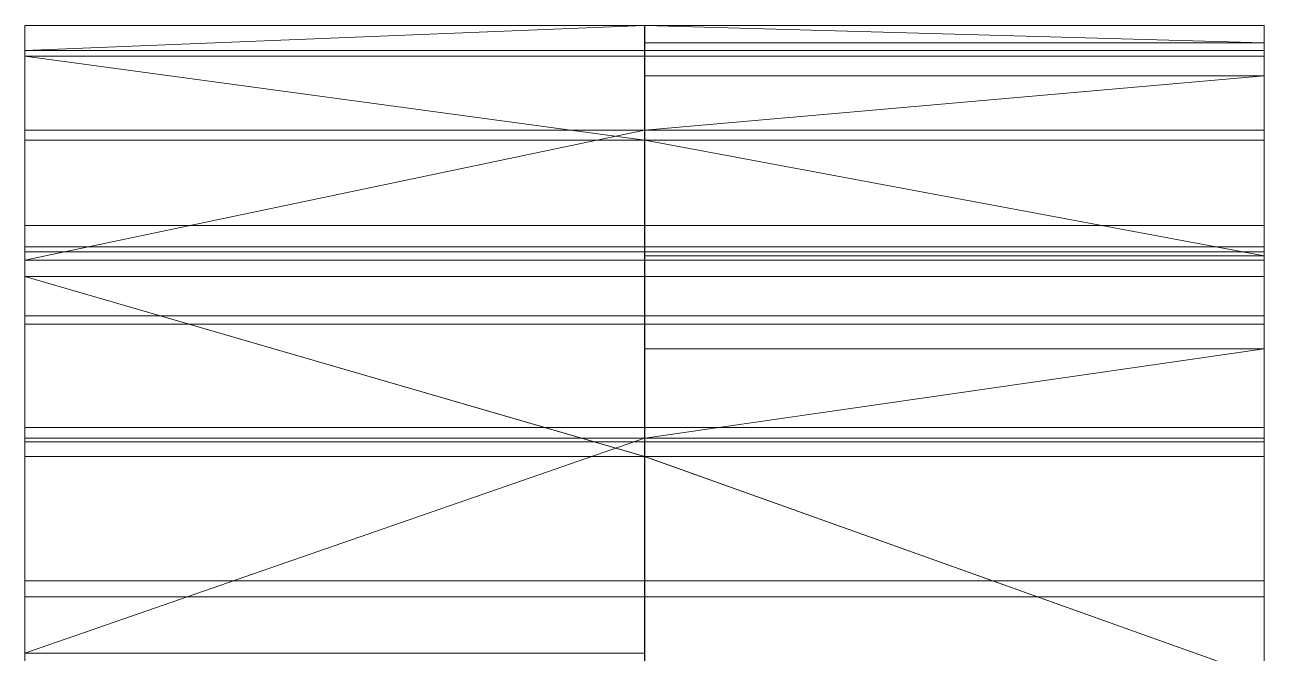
# Model space of a CAD drawing. Header units: millimetres. Extents: x -7.6 to 23.6, y 0 to 40.
# Drawn here: x 17.35 to 23.55, y 36.06 to 39.2 of the extents above; entities that cross this region are included whole.
import ezdxf

# ---------------------------------------------------------------- set-up
doc = ezdxf.new("R2010")
doc.units = ezdxf.units.MM
doc.layers.add('1', color=7, linetype='CONTINUOUS', true_color=0xffffff)

msp = doc.modelspace()

# ---------------------------------------------------------------- linework, layer by layer
at = {"layer": '1', "color": 18, "linetype": 'CONTINUOUS', "lineweight": 13}
for p, q in [((20.45, 39.1997, 1.0348), (17.35, 39.1997, 1.0348)), ((17.35, 38.1997, 1.0439), (17.35, 39.1997, 1.0348)), ((20.45, 39.1997, 1.0348), (20.45, 38.1997, 1.0439)), ((20.451, 39.1997, 1.0348), (23.55, 39.1997, 1.0348)), ((20.451, 38.1997, 1.0439), (20.451, 39.1997, 1.0348)), ((23.55, 39.1997, 1.0348), (23.55, 38.1997, 1.0439)), ((20.45, 39.0758, 2.4316), (17.35, 39.0758, 2.4316)), ((17.35, 39.0758, 2.4316), (17.35, 38.093, 2.2466)), ((20.45, 38.093, 2.2466), (20.45, 39.0758, 2.4316)), ((20.451, 39.0758, 2.4316), (23.55, 39.0758, 2.4316)), ((20.451, 39.0758, 2.4316), (20.451, 38.093, 2.2466)), ((23.55, 38.093, 2.2466), (23.55, 39.0758, 2.4316)), ((20.45, 39.0468, -0.3776), (17.35, 39.0468, -0.3776)), ((17.35, 39.0468, -0.3776), (17.35, 38.068, -0.1724)), ((20.45, 38.068, -0.1724), (20.45, 39.0468, -0.3776)), ((20.451, 39.0468, -0.3776), (20.451, 38.068, -0.1724)), ((20.451, 39.0468, -0.3776), (23.55, 39.0468, -0.3776)), ((23.55, 38.068, -0.1724), (23.55, 39.0468, -0.3776)), ((17.35, 37.7493, 3.4207), (17.35, 38.6766, 3.795)), ((20.45, 38.6766, 3.795), (17.35, 38.6766, 3.795)), ((17.35, 37.7063, -1.3244), (17.35, 38.6267, -1.7154)), ((20.45, 38.6267, -1.7154), (17.35, 38.6267, -1.7154)), ((20.45, 38.6766, 3.795), (20.45, 37.7493, 3.4207)), ((20.45, 38.6267, -1.7154), (20.45, 37.7063, -1.3244)), ((20.451, 38.6766, 3.795), (23.55, 38.6766, 3.795)), ((20.451, 37.7493, 3.4207), (20.451, 38.6766, 3.795)), ((20.451, 37.7063, -1.3244), (20.451, 38.6267, -1.7154)), ((20.451, 38.6267, -1.7154), (23.55, 38.6267, -1.7154)), ((23.55, 38.6766, 3.795), (23.55, 37.7493, 3.4207)), ((23.55, 38.6267, -1.7154), (23.55, 37.7063, -1.3244)), ((20.45, 38.1997, 1.0439), (17.35, 38.1997, 1.0439)), ((20.451, 38.1997, 1.0439), (23.55, 38.1997, 1.0439)), ((20.45, 38.093, 2.2466), (17.35, 38.093, 2.2466)), ((20.45, 38.068, -0.1724), (17.35, 38.068, -0.1724)), ((20.451, 38.093, 2.2466), (23.55, 38.093, 2.2466)), ((20.451, 38.068, -0.1724), (23.55, 38.068, -0.1724)), ((20.45, 38.0276, 5.038), (17.35, 38.0276, 5.038)), ((17.35, 38.0276, 5.038), (17.35, 37.1904, 4.4911)), ((20.45, 37.1904, 4.4911), (20.45, 38.0276, 5.038)), ((20.451, 38.0276, 5.038), (23.55, 38.0276, 5.038)), ((20.451, 38.0276, 5.038), (20.451, 37.1904, 4.4911)), ((23.55, 37.1904, 4.4911), (23.55, 38.0276, 5.038)), ((20.45, 37.9449, -2.9618), (17.35, 37.9449, -2.9618)), ((17.35, 37.9449, -2.9618), (17.35, 37.1192, -2.3976)), ((20.45, 37.1192, -2.3976), (20.45, 37.9449, -2.9618)), ((20.451, 37.9449, -2.9618), (23.55, 37.9449, -2.9618)), ((20.451, 37.9449, -2.9618), (20.451, 37.1192, -2.3976)), ((23.55, 37.1192, -2.3976), (23.55, 37.9449, -2.9618)), ((20.45, 37.7493, 3.4207), (17.35, 37.7493, 3.4207)), ((20.45, 37.7063, -1.3244), (17.35, 37.7063, -1.3244)), ((20.451, 37.7493, 3.4207), (23.55, 37.7493, 3.4207)), ((20.451, 37.7063, -1.3244), (23.55, 37.7063, -1.3244)), ((20.45, 37.1904, 4.4911), (17.35, 37.1904, 4.4911)), ((20.451, 37.1904, 4.4911), (23.55, 37.1904, 4.4911)), ((17.35, 36.4236, 5.4442), (17.35, 37.1371, 6.1449)), ((20.45, 37.1371, 6.1449), (17.35, 37.1371, 6.1449)), ((20.45, 37.1192, -2.3976), (17.35, 37.1192, -2.3976)), ((20.45, 37.1371, 6.1449), (20.45, 36.4236, 5.4442)), ((20.451, 36.4236, 5.4442), (20.451, 37.1371, 6.1449)), ((20.451, 37.1371, 6.1449), (23.55, 37.1371, 6.1449)), ((20.451, 37.1192, -2.3976), (23.55, 37.1192, -2.3976)), ((23.55, 37.1371, 6.1449), (23.55, 36.4236, 5.4442)), ((20.45, 37.0449, -4.0371), (17.35, 37.0449, -4.0371)), ((17.35, 36.3442, -3.3236), (17.35, 37.0449, -4.0371)), ((20.45, 37.0449, -4.0371), (20.45, 36.3442, -3.3236)), ((20.451, 37.0449, -4.0371), (23.55, 37.0449, -4.0371)), ((20.451, 36.3442, -3.3236), (20.451, 37.0449, -4.0371)), ((23.55, 37.0449, -4.0371), (23.55, 36.3442, -3.3236)), ((20.45, 36.4236, 5.4442), (17.35, 36.4236, 5.4442)), ((20.451, 36.4236, 5.4442), (23.55, 36.4236, 5.4442)), ((20.45, 36.3442, -3.3236), (17.35, 36.3442, -3.3236)), ((20.451, 36.3442, -3.3236), (23.55, 36.3442, -3.3236))]:
    msp.add_line(p, q, dxfattribs=at)
at = {"layer": '1', "color": 18, "linetype": 'CONTINUOUS', "lineweight": 13, "extrusion": (1, 0, 0)}
for centre, start, end in [((32, 1.1, 17.35), 359.48119, 10.65762), ((32, 1.1, 20.45), 348.15762, 359.48119), ((32, 1.1, 20.451), 359.48119, 10.65762), ((32, 1.1, 23.55), 348.15762, 359.48119), ((32, 1.1, 20.45), 10.65762, 21.98119), ((32, 1.1, 23.55), 10.65762, 21.98119), ((32, 1.1, 17.35), 336.98119, 348.15762), ((32, 1.1, 20.451), 336.98119, 348.15762), ((32, 1.1, 17.35), 21.98119, 33.15762), ((32, 1.1, 20.45), 325.65762, 336.98119), ((32, 1.1, 20.451), 21.98119, 33.15762), ((32, 1.1, 23.55), 325.65762, 336.98119), ((32, 1.1, 20.45), 33.15762, 44.48119), ((32, 1.1, 23.55), 33.15762, 44.48119), ((32, 1.1, 17.35), 314.48119, 325.65762), ((32, 1.1, 20.451), 314.48119, 325.65762), ((32, 1.1, 17.35), 44.48119, 55.65762), ((32, 1.1, 20.451), 44.48119, 55.65762), ((32, 1.1, 20.45), 303.15762, 314.48119), ((32, 1.1, 23.55), 303.15762, 314.48119), ((32, 1.1, 20.45), 55.65762, 66.98119), ((32, 1.1, 23.55), 55.65762, 66.98119)]:
    msp.add_arc(centre, 7.2, start, end, dxfattribs=at)
at = {"layer": '1', "color": 18, "linetype": 'CONTINUOUS', "lineweight": 13, "extrusion": (-1, 0, 0)}
for centre, start, end in [((-32, 1.1, -17.35), 180.51881, 191.84238), ((-32, 1.1, -20.45), 180.51881, 191.84238), ((-32, 1.1, -20.451), 169.34238, 180.51881), ((-32, 1.1, -23.55), 169.34238, 180.51881), ((-32, 1.1, -17.35), 158.01881, 169.34238), ((-32, 1.1, -20.45), 158.01881, 169.34238), ((-32, 1.1, -20.451), 191.84238, 203.01881), ((-32, 1.1, -23.55), 191.84238, 203.01881), ((-32, 1.1, -17.35), 203.01881, 214.34238), ((-32, 1.1, -20.45), 203.01881, 214.34238), ((-32, 1.1, -20.451), 146.84238, 158.01881), ((-32, 1.1, -23.55), 146.84238, 158.01881), ((-32, 1.1, -17.35), 135.51881, 146.84238), ((-32, 1.1, -20.45), 135.51881, 146.84238), ((-32, 1.1, -20.451), 214.34238, 225.51881), ((-32, 1.1, -23.55), 214.34238, 225.51881), ((-32, 1.1, -20.451), 124.34238, 135.51881), ((-32, 1.1, -23.55), 124.34238, 135.51881), ((-32, 1.1, -17.35), 225.51881, 236.84238), ((-32, 1.1, -20.45), 225.51881, 236.84238)]:
    msp.add_arc(centre, 6.2, start, end, dxfattribs=at)
at = {"layer": '1', "color": 18, "linetype": 'CONTINUOUS', "lineweight": 13}
for points in [[(17.35, 38.093, 2.2466), (17.35, 39.0758, 2.4316), (17.35, 39.1997, 1.0348), (17.35, 38.1997, 1.0439)], [(17.35, 39.0758, 2.4316), (20.45, 39.0758, 2.4316), (20.451, 39.1997, 1.0348), (20.45, 39.1997, 1.0348)], [(20.45, 39.1997, 1.0348), (17.35, 39.1997, 1.0348), (17.35, 39.0758, 2.4316)], [(20.45, 39.1997, 1.0348), (20.45, 38.1997, 1.0439), (17.35, 38.1997, 1.0439), (17.35, 39.1997, 1.0348)], [(23.55, 39.1144, -0.0068), (20.45, 39.1144, -0.0068), (20.45, 39.1997, 1.0348), (20.451, 39.1997, 1.0348)], [(20.451, 39.0758, 2.4316), (20.451, 39.1997, 1.0348), (20.45, 39.0758, 2.4316)], [(20.45, 39.0468, -0.3776), (20.45, 38.068, -0.1724), (20.45, 38.1997, 1.0439), (20.45, 39.1997, 1.0348)], [(20.451, 39.1997, 1.0348), (23.55, 39.1997, 1.0348), (23.55, 39.1144, -0.0068)], [(20.451, 38.1997, 1.0439), (23.55, 38.1997, 1.0439), (23.55, 39.1997, 1.0348), (20.451, 39.1997, 1.0348)], [(20.451, 39.0758, 2.4316), (20.451, 38.093, 2.2466), (20.451, 38.1997, 1.0439), (20.451, 39.1997, 1.0348)], [(23.55, 38.068, -0.1724), (23.55, 39.0468, -0.3776), (23.55, 39.1997, 1.0348), (23.55, 38.1997, 1.0439)], [(20.45, 38.093, 2.2466), (20.45, 39.0758, 2.4316), (17.35, 39.0758, 2.4316), (17.35, 38.093, 2.2466)], [(20.45, 39.0468, -0.3776), (20.45, 39.1144, -0.0068), (20.451, 39.0468, -0.3776)], [(20.45, 39.1144, -0.0068), (23.55, 39.1144, -0.0068), (23.55, 39.0468, -0.3776), (20.451, 39.0468, -0.3776)], [(20.45, 39.0758, 2.4316), (20.45, 38.9495, 2.9826), (20.451, 39.0758, 2.4316)], [(20.45, 38.9495, 2.9826), (23.55, 38.9495, 2.9826), (23.55, 39.0758, 2.4316), (20.451, 39.0758, 2.4316)], [(20.45, 39.0758, 2.4316), (20.45, 38.093, 2.2466), (20.45, 37.7493, 3.4207), (20.45, 38.6766, 3.795)], [(20.451, 39.0758, 2.4316), (23.55, 39.0758, 2.4316), (23.55, 38.093, 2.2466), (20.451, 38.093, 2.2466)], [(23.55, 38.093, 2.2466), (23.55, 39.0758, 2.4316), (23.55, 38.6766, 3.795)], [(17.35, 38.068, -0.1724), (17.35, 39.0468, -0.3776), (17.35, 38.6267, -1.7154), (17.35, 37.7063, -1.3244)], [(17.35, 39.0468, -0.3776), (20.45, 39.0468, -0.3776), (20.451, 38.6267, -1.7154), (20.45, 38.6267, -1.7154)], [(20.45, 38.6267, -1.7154), (17.35, 38.6267, -1.7154), (17.35, 39.0468, -0.3776)], [(20.45, 38.068, -0.1724), (20.45, 39.0468, -0.3776), (17.35, 39.0468, -0.3776), (17.35, 38.068, -0.1724)], [(20.451, 39.0468, -0.3776), (20.451, 38.6267, -1.7154), (20.45, 39.0468, -0.3776)], [(20.451, 39.0468, -0.3776), (23.55, 39.0468, -0.3776), (23.55, 38.068, -0.1724), (20.451, 38.068, -0.1724)], [(20.451, 39.0468, -0.3776), (20.451, 38.068, -0.1724), (20.451, 37.7063, -1.3244), (20.451, 38.6267, -1.7154)], [(23.55, 38.9495, 2.9826), (20.45, 38.9495, 2.9826), (20.45, 38.6766, 3.795), (20.451, 38.6766, 3.795)], [(20.451, 38.6766, 3.795), (23.55, 38.6766, 3.795), (23.55, 38.9495, 2.9826)], [(17.35, 37.1904, 4.4911), (17.35, 38.0276, 5.038), (17.35, 38.6766, 3.795), (17.35, 37.7493, 3.4207)], [(17.35, 38.0276, 5.038), (20.45, 38.0276, 5.038), (20.451, 38.6766, 3.795), (20.45, 38.6766, 3.795)], [(20.45, 38.6766, 3.795), (17.35, 38.6766, 3.795), (17.35, 38.0276, 5.038)], [(20.45, 38.6766, 3.795), (20.45, 37.7493, 3.4207), (17.35, 37.7493, 3.4207), (17.35, 38.6766, 3.795)], [(20.45, 38.6267, -1.7154), (20.45, 37.7063, -1.3244), (17.35, 37.7063, -1.3244), (17.35, 38.6267, -1.7154)], [(20.451, 38.0276, 5.038), (20.451, 38.6766, 3.795), (20.45, 38.0276, 5.038)], [(23.55, 38.0492, -2.8048), (20.45, 38.0492, -2.8048), (20.45, 38.6267, -1.7154), (20.451, 38.6267, -1.7154)], [(20.45, 37.9449, -2.9618), (20.45, 37.1192, -2.3976), (20.45, 37.7063, -1.3244), (20.45, 38.6267, -1.7154)], [(20.451, 37.7493, 3.4207), (23.55, 37.7493, 3.4207), (23.55, 38.6766, 3.795), (20.451, 38.6766, 3.795)], [(20.451, 38.0276, 5.038), (20.451, 37.1904, 4.4911), (20.451, 37.7493, 3.4207), (20.451, 38.6766, 3.795)], [(20.451, 38.6267, -1.7154), (23.55, 38.6267, -1.7154), (23.55, 38.0492, -2.8048)], [(20.451, 37.7063, -1.3244), (23.55, 37.7063, -1.3244), (23.55, 38.6267, -1.7154), (20.451, 38.6267, -1.7154)], [(23.55, 38.6766, 3.795), (23.55, 37.7493, 3.4207), (23.55, 35.7383, -0.3232)], [(23.55, 35.7383, -0.3232), (23.55, 34.8362, -1.7206), (23.55, 33.1466, -4.993), (23.55, 38.6766, 3.795)], [(23.55, 38.093, 2.2466), (23.55, 38.6766, 3.795), (23.55, 35.3911, -4.0904)], [(23.55, 34.3207, -4.6493), (23.55, 35.3911, -4.0904), (23.55, 38.6766, 3.795), (23.55, 33.1466, -4.993)], [(23.55, 37.1192, -2.3976), (23.55, 37.9449, -2.9618), (23.55, 38.6267, -1.7154), (23.55, 37.7063, -1.3244)], [(17.35, 34.8362, -1.7206), (17.35, 38.1997, 1.0439), (17.35, 38.068, -0.1724)], [(17.35, 38.1997, 1.0439), (17.35, 34.8362, -1.7206), (17.35, 38.093, 2.2466)], [(17.35, 38.1997, 1.0439), (20.45, 38.1997, 1.0439), (20.45, 38.068, -0.1724), (17.35, 38.068, -0.1724)], [(20.451, 38.093, 2.2466), (23.55, 38.093, 2.2466), (23.55, 38.1997, 1.0439), (20.451, 38.1997, 1.0439)], [(23.55, 38.1997, 1.0439), (23.55, 38.093, 2.2466), (23.55, 38.068, -0.1724)], [(17.35, 38.093, 2.2466), (17.35, 34.8362, -1.7206), (17.35, 35.7383, -0.3232)], [(17.35, 35.7383, -0.3232), (17.35, 37.7493, 3.4207), (17.35, 38.093, 2.2466)], [(17.35, 37.7493, 3.4207), (20.45, 37.7493, 3.4207), (20.45, 38.093, 2.2466), (17.35, 38.093, 2.2466)], [(17.35, 38.068, -0.1724), (17.35, 33.4437, -2.6304), (17.35, 34.8362, -1.7206)], [(17.35, 37.7063, -1.3244), (17.35, 33.4437, -2.6304), (17.35, 38.068, -0.1724)], [(20.451, 38.068, -0.1724), (23.55, 38.068, -0.1724), (23.55, 37.7063, -1.3244), (20.451, 37.7063, -1.3244)], [(23.55, 35.3911, -4.0904), (23.55, 36.3442, -3.3236), (23.55, 37.1192, -2.3976), (23.55, 38.093, 2.2466)], [(23.55, 37.7063, -1.3244), (23.55, 38.068, -0.1724), (23.55, 38.093, 2.2466), (23.55, 37.1192, -2.3976)], [(20.45, 37.1904, 4.4911), (20.45, 38.0276, 5.038), (17.35, 38.0276, 5.038), (17.35, 37.1904, 4.4911)], [(20.45, 38.0492, -2.8048), (23.55, 38.0492, -2.8048), (23.55, 37.9449, -2.9618), (20.451, 37.9449, -2.9618)], [(20.45, 37.9449, -2.9618), (20.45, 38.0492, -2.8048), (20.451, 37.9449, -2.9618)], [(20.45, 38.0276, 5.038), (20.45, 37.583, 5.6465), (20.451, 38.0276, 5.038)], [(20.45, 37.583, 5.6465), (23.55, 37.583, 5.6465), (23.55, 38.0276, 5.038), (20.451, 38.0276, 5.038)], [(20.45, 38.0276, 5.038), (20.45, 37.1904, 4.4911), (20.45, 36.4236, 5.4442), (20.45, 37.1371, 6.1449)], [(20.451, 38.0276, 5.038), (23.55, 38.0276, 5.038), (23.55, 37.1904, 4.4911), (20.451, 37.1904, 4.4911)], [(23.55, 37.1904, 4.4911), (23.55, 38.0276, 5.038), (23.55, 37.1371, 6.1449), (23.55, 36.4236, 5.4442)], [(17.35, 37.1192, -2.3976), (17.35, 37.9449, -2.9618), (17.35, 37.0449, -4.0371), (17.35, 36.3442, -3.3236)], [(17.35, 37.9449, -2.9618), (20.451, 37.0449, -4.0371), (20.45, 37.0449, -4.0371)], [(20.45, 37.0449, -4.0371), (17.35, 37.0449, -4.0371), (17.35, 37.9449, -2.9618)], [(17.35, 37.9449, -2.9618), (20.45, 37.9449, -2.9618), (20.451, 37.0449, -4.0371)], [(20.45, 37.1192, -2.3976), (20.45, 37.9449, -2.9618), (17.35, 37.9449, -2.9618), (17.35, 37.1192, -2.3976)], [(20.451, 37.9449, -2.9618), (20.451, 37.0449, -4.0371), (20.45, 37.9449, -2.9618)], [(20.451, 37.9449, -2.9618), (23.55, 37.9449, -2.9618), (23.55, 37.1192, -2.3976), (20.451, 37.1192, -2.3976)], [(20.451, 37.9449, -2.9618), (20.451, 37.1192, -2.3976), (20.451, 36.3442, -3.3236), (20.451, 37.0449, -4.0371)], [(17.35, 37.7493, 3.4207), (17.35, 35.7383, -0.3232), (17.35, 37.1904, 4.4911)], [(17.35, 33.4437, -2.6304), (17.35, 37.7063, -1.3244), (17.35, 34.3207, -4.6493)], [(17.35, 34.3207, -4.6493), (17.35, 37.7063, -1.3244), (17.35, 36.3442, -3.3236), (17.35, 35.3911, -4.0904)], [(17.35, 36.3442, -3.3236), (17.35, 37.7063, -1.3244), (17.35, 37.1192, -2.3976)], [(17.35, 37.7063, -1.3244), (20.45, 37.7063, -1.3244), (20.45, 37.1192, -2.3976), (17.35, 37.1192, -2.3976)], [(20.451, 37.1904, 4.4911), (23.55, 37.1904, 4.4911), (23.55, 37.7493, 3.4207), (20.451, 37.7493, 3.4207)], [(23.55, 37.7493, 3.4207), (23.55, 35.559, 2.9258), (23.55, 35.9939, 1.3203)], [(23.55, 34.5087, 4.2155), (23.55, 35.559, 2.9258), (23.55, 37.7493, 3.4207), (23.55, 37.1904, 4.4911)], [(23.55, 35.9939, 1.3203), (23.55, 35.7383, -0.3232), (23.55, 37.7493, 3.4207)], [(23.55, 37.583, 5.6465), (20.45, 37.583, 5.6465), (20.45, 37.1371, 6.1449), (20.451, 37.1371, 6.1449)], [(20.451, 37.1371, 6.1449), (23.55, 37.1371, 6.1449), (23.55, 37.583, 5.6465)], [(17.35, 37.1904, 4.4911), (17.35, 35.9939, 1.3203), (17.35, 35.559, 2.9258)], [(17.35, 37.1904, 4.4911), (17.35, 35.7383, -0.3232), (17.35, 35.9939, 1.3203)], [(17.35, 35.559, 2.9258), (17.35, 34.4244, 6.8063), (17.35, 36.4236, 5.4442), (17.35, 37.1904, 4.4911)], [(17.35, 37.1904, 4.4911), (17.35, 36.4236, 5.4442), (20.45, 36.4236, 5.4442), (20.45, 37.1904, 4.4911)], [(23.55, 37.1904, 4.4911), (23.55, 33.0246, 4.9665), (23.55, 34.5087, 4.2155)], [(23.55, 33.0246, 4.9665), (23.55, 37.1904, 4.4911), (23.55, 36.4236, 5.4442), (23.55, 35.4977, 6.2192)], [(17.35, 35.4977, 6.2192), (17.35, 36.0618, 7.0449), (17.35, 37.1371, 6.1449), (17.35, 36.4236, 5.4442)], [(17.35, 36.0618, 7.0449), (20.45, 36.0618, 7.0449), (20.451, 37.1371, 6.1449), (20.45, 37.1371, 6.1449)], [(20.45, 37.1371, 6.1449), (17.35, 37.1371, 6.1449), (17.35, 36.0618, 7.0449)], [(20.45, 37.1371, 6.1449), (20.45, 36.4236, 5.4442), (17.35, 36.4236, 5.4442), (17.35, 37.1371, 6.1449)], [(20.451, 36.0618, 7.0449), (20.451, 37.1371, 6.1449), (20.45, 36.0618, 7.0449)], [(20.451, 36.4236, 5.4442), (23.55, 36.4236, 5.4442), (23.55, 37.1371, 6.1449), (20.451, 37.1371, 6.1449)], [(20.451, 36.0618, 7.0449), (20.451, 35.4977, 6.2192), (20.451, 36.4236, 5.4442), (20.451, 37.1371, 6.1449)], [(20.451, 37.1192, -2.3976), (23.55, 37.1192, -2.3976), (23.55, 36.3442, -3.3236), (20.451, 36.3442, -3.3236)], [(20.45, 37.0449, -4.0371), (20.45, 36.3442, -3.3236), (17.35, 36.3442, -3.3236), (17.35, 37.0449, -4.0371)], [(20.45, 35.938, -4.9276), (20.45, 35.3911, -4.0904), (20.45, 36.3442, -3.3236), (20.45, 37.0449, -4.0371)], [(23.55, 35.938, -4.9276), (20.45, 37.0449, -4.0371), (20.451, 37.0449, -4.0371)], [(23.55, 35.938, -4.9276), (20.451, 35.938, -4.9276), (20.45, 35.938, -4.9276), (20.45, 37.0449, -4.0371)], [(20.451, 36.3442, -3.3236), (23.55, 36.3442, -3.3236), (23.55, 37.0449, -4.0371), (20.451, 37.0449, -4.0371)], [(20.451, 37.0449, -4.0371), (23.55, 37.0449, -4.0371), (23.55, 35.938, -4.9276)], [(23.55, 35.3911, -4.0904), (23.55, 35.938, -4.9276), (23.55, 37.0449, -4.0371), (23.55, 36.3442, -3.3236)], [(17.35, 36.4236, 5.4442), (17.35, 34.4244, 6.8063), (17.35, 35.4977, 6.2192)], [(20.451, 35.4977, 6.2192), (23.55, 35.4977, 6.2192), (23.55, 36.4236, 5.4442), (20.451, 36.4236, 5.4442)], [(17.35, 36.3442, -3.3236), (20.45, 36.3442, -3.3236), (20.45, 35.3911, -4.0904), (17.35, 35.3911, -4.0904)]]:
    msp.add_3dface(points, dxfattribs=at)

doc.saveas('drawing.dxf')
